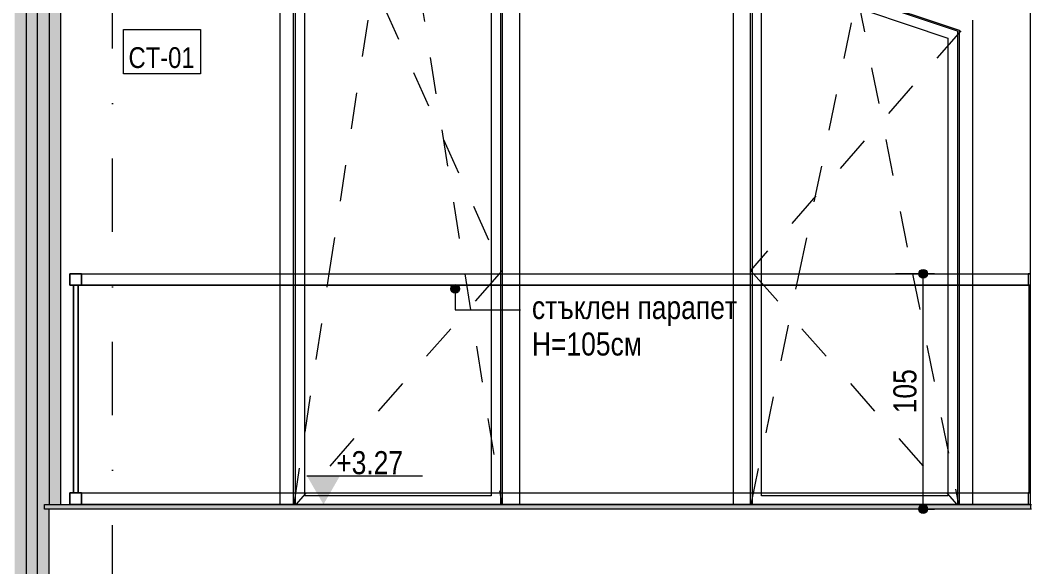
# Model space of a CAD drawing. Header units: centimetres. Extents: x -1923 to 51, y -127 to 807.
# Drawn here: x -1391.6 to -951.8, y 300 to 536.8 of the extents above; entities that cross this region are included whole.
import ezdxf

# ---------------------------------------------------------------- set-up
doc = ezdxf.new("R2010")
doc.units = ezdxf.units.CM
doc.linetypes.add('Dash', pattern=[31.75, 15.875, -15.875])
doc.linetypes.add('Dash dot', pattern=[79.375, 31.75, -23.8125, 0, -23.8125])
for name, color, linetype, lineweight in [('A-ANNO-DIMS', 7, 'Continuous', 9), ('A-ANNO-DIMS-50', 7, 'Continuous', 9), ('A-ANNO-NOTE', 7, 'Continuous', 9), ('A-FLOR-HRAL', 7, 'Continuous', 9), ('A-GLAZ', 7, 'Continuous', 5), ('A-GLAZ-CWMG', 7, 'Continuous', 9), ('A-GLAZ-HDLN', 7, 'Dash', 5), ('A-WALL', 7, 'Continuous', 9), ('A-WALL-IDEN', 7, 'Continuous', 9), ('A-WALL-PATT', 7, 'Continuous', 9), ('G-ANNO-DIMS', 7, 'Continuous', 9), ('G-ANNO-TEXT', 7, 'Continuous', 9), ('S-GRID', 7, 'Continuous', 9)]:
    doc.layers.add(name, color=color, linetype=linetype, lineweight=lineweight)
doc.styles.add('Arial Narrow', font='ARIALN.TTF', dxfattribs={"height": 10})
doc.styles.add('Arial Narrow_1', font='ARIALN.TTF', dxfattribs={"height": 10})
doc.styles.add('Arial Narrow_2', font='ARIALN.TTF', dxfattribs={"height": 10})
doc.styles.add('Arial Narrow_3', font='ARIALN.TTF', dxfattribs={"height": 9})
doc.dimstyles.new('TEC_DIM_1', dxfattribs={"dimscale": 30.48, "dimtxt": 10.23431, "dimasz": 0.492126, "dimexe": 0.393701, "dimexo": 0.246063, "dimgap": 0, "dimtad": 1, "dimdec": 0, "dimzin": 0, "dimdsep": 46, "dimtxsty": 'Arial Narrow_2', "dimblk1": 'DOTSMALL', "dimblk2": 'DOTSMALL', "dimsah": 1, "dimcen": 0.09, "dimazin": 0, "dimtfac": 1, "dimtdec": 4, "dimtix": 1, "dimtmove": 0, "dimatfit": 3, "dimfxl": 0, "dimtvp": 1, "dimtolj": 1, "dimtzin": 0, "dimarcsym": 0})

# ---------------------------------------------------------------- blocks, each defined once
blk = doc.blocks.new('TRIPLE - OK_F_OF - T - 18_60-2419604-СЕВЕР')
at = {"layer": 'A-GLAZ'}
for p, q in [((-1273.24, 427), (-1273.24, 629.59)), ((-1273.24, 629.59), (-1182.94, 599.2)), ((-1183.64, 598.7), (-1272.54, 628.62)), ((-1272.54, 628.62), (-1272.54, 427)), ((-1268.44, 427), (-1268.44, 622.91)), ((-1268.44, 622.91), (-1187.74, 595.75)), ((-1183.64, 598.7), (-1183.64, 427)), ((-1182.94, 599.2), (-1182.94, 427)), ((-1187.74, 595.75), (-1187.74, 427)), ((-1175.34, 427), (-1175.34, 596.64)), ((-1175.34, 596.64), (-1082.94, 565.55)), ((-1082.94, 565.55), (-1082.94, 427)), ((-1075.34, 562.99), (-985.04, 532.6)), ((-1075.34, 427), (-1075.34, 562.99)), ((-985.74, 532.1), (-1074.64, 562.02)), ((-1074.64, 562.02), (-1074.64, 427)), ((-1070.54, 427), (-1070.54, 556.31)), ((-1070.54, 556.31), (-989.84, 529.15)), ((-985.04, 532.6), (-985.04, 427)), ((-989.84, 529.15), (-989.84, 427)), ((-985.74, 532.1), (-985.74, 427))]:
    blk.add_line(p, q, dxfattribs=at)
at = {"layer": 'A-GLAZ', "color": 251, "true_color": 0x666666}
for p, q in [((-1273.24, 327), (-1273.24, 427)), ((-1272.54, 427), (-1272.54, 327)), ((-1268.44, 330.7), (-1268.44, 427)), ((-1187.74, 427), (-1187.74, 330.7)), ((-1183.64, 427), (-1183.64, 327)), ((-1182.94, 427), (-1182.94, 327)), ((-1175.34, 327), (-1175.34, 427)), ((-1082.94, 427), (-1082.94, 327)), ((-1075.34, 327), (-1075.34, 427)), ((-1074.64, 427), (-1074.64, 327)), ((-1070.54, 330.7), (-1070.54, 427)), ((-989.84, 427), (-989.84, 330.7)), ((-985.74, 427), (-985.74, 327)), ((-985.04, 427), (-985.04, 327)), ((-1187.74, 330.7), (-1268.44, 330.7)), ((-989.84, 330.7), (-1070.54, 330.7))]:
    blk.add_line(p, q, dxfattribs=at)
at = {"layer": 'A-GLAZ-HDLN'}
for p, q in [((-1273.24, 630.11), (-1182.94, 428.42)), ((-1257.81, 427), (-1229.14, 614.75)), ((-1229.14, 614.75), (-1199.11, 427)), ((-1054.26, 427), (-1029.14, 547.44)), ((-1029.14, 547.44), (-1005.17, 427)), ((-984.19, 532.31), (-1075.34, 428.42)), ((-1182.94, 428.42), (-1184.19, 427)), ((-1075.34, 428.42), (-1074.09, 427))]:
    blk.add_line(p, q, dxfattribs=at)
at = {"layer": 'A-GLAZ-HDLN', "color": 251, "true_color": 0x666666}
for p, q in [((-1273.08, 327), (-1257.81, 427)), ((-1184.19, 427), (-1272.27, 327)), ((-1199.11, 427), (-1183.12, 327)), ((-1075.11, 327), (-1054.26, 427)), ((-1074.09, 427), (-986.01, 327)), ((-1005.17, 427), (-985.26, 327))]:
    blk.add_line(p, q, dxfattribs=at)
blk = doc.blocks.new('Rectangular Mullion - TEC_LAMEL-2511645-СЕВЕР')
at = {"layer": 'A-GLAZ-CWMG', "true_color": 0xcfc6ba}
h = blk.add_hatch(color=9, dxfattribs=at)
h.paths.add_polyline_path([(-1389.14, 270), (-1384.14, 270), (-1384.14, 622.08), (-1389.14, 620.93), (-1389.14, 281.86)])
h.paths.add_polyline_path([(-1389.14, 626.06), (-1385.08, 626.99), (-1385.6, 626.99), (-1389.14, 626.17)])
at = {"layer": 'A-GLAZ-CWMG'}
for p, q in [((-1389.14, 626.17), (-1389.14, 626.06)), ((-1385.6, 626.99), (-1385.08, 626.99)), ((-1389.14, 620.93), (-1389.14, 270)), ((-1384.14, 270), (-1384.14, 622.08)), ((-1384.14, 270), (-1389.14, 270))]:
    blk.add_line(p, q, dxfattribs=at)
blk = doc.blocks.new('Rectangular Mullion - TEC_LAMEL-2511646-СЕВЕР')
at = {"layer": 'A-GLAZ-CWMG', "true_color": 0xcfc6ba}
h = blk.add_hatch(color=9, dxfattribs=at)
h.paths.add_polyline_path([(-1379.14, 327), (-1374.14, 327), (-1374.14, 624.39), (-1379.14, 623.23), (-1379.14, 329.05)])
h.paths.add_polyline_path([(-1374.14, 626.95), (-1374.14, 628.74), (-1374.55, 628.74), (-1374.35, 627.87)])
h.paths.add_polyline_path([(-1379.14, 628.37), (-1377.54, 628.74), (-1378.05, 628.74), (-1379.14, 628.48)])
at = {"layer": 'A-GLAZ-CWMG'}
for p, q in [((-1379.14, 628.48), (-1379.14, 628.37)), ((-1374.14, 626.95), (-1374.14, 628.74)), ((-1379.14, 623.23), (-1379.14, 327)), ((-1374.14, 327), (-1374.14, 624.39))]:
    blk.add_line(p, q, dxfattribs=at)
blk = doc.blocks.new('Railing - Railing-2498288-СЕВЕР')
at = {"layer": 'A-FLOR-HRAL', "color": 251, "true_color": 0x666666}
for p, q in [((-1370.14, 422), (-1370.14, 427)), ((-1370.14, 427), (-1365.14, 427)), ((-1365.14, 427), (-1370.14, 427)), ((-1365.14, 422), (-1365.14, 427)), ((-1365.14, 427), (-1365.14, 422)), ((-1365.14, 427), (-954.14, 427)), ((-1368.64, 422), (-1370.14, 422)), ((-1370.14, 422), (-1368.64, 422)), ((-1368.64, 422), (-954.77, 422)), ((-1368.64, 332), (-1368.64, 422)), ((-1366.64, 332), (-1366.64, 422)), ((-1366.64, 422), (-1366.64, 332)), ((-954.14, 422), (-954.41, 422)), ((-1368.64, 332), (-1370.14, 332)), ((-1370.14, 327), (-1370.14, 332)), ((-1370.14, 332), (-1368.64, 332)), ((-1368.64, 332), (-954.77, 332)), ((-1365.14, 327), (-1365.14, 332)), ((-1365.14, 332), (-1365.14, 327)), ((-954.41, 332), (-954.14, 332)), ((-955.04, 327), (-954.14, 327))]:
    blk.add_line(p, q, dxfattribs=at)
at = {"layer": 'A-FLOR-HRAL'}
for p, q in [((-1370.14, 427), (-955.04, 427)), ((-1370.14, 427), (-1370.14, 422)), ((-954.14, 427), (-955.04, 427)), ((-955.04, 427), (-955.04, 422)), ((-1370.14, 422), (-955.04, 422)), ((-1368.64, 422), (-1368.64, 332)), ((-955.04, 422), (-954.14, 422)), ((-954.41, 422), (-954.77, 422)), ((-954.77, 422), (-954.77, 332)), ((-954.41, 332), (-954.41, 422)), ((-1370.14, 332), (-955.04, 332)), ((-1370.14, 332), (-1370.14, 327)), ((-954.14, 332), (-955.04, 332)), ((-955.04, 332), (-955.04, 327)), ((-954.77, 332), (-954.41, 332))]:
    blk.add_line(p, q, dxfattribs=at)
at = {"layer": 'A-FLOR-HRAL', "color": 253, "true_color": 0xa3a3a3}
for p, q in [((-1365.14, 422), (-1368.64, 422)), ((-1366.64, 422), (-1368.64, 422)), ((-1368.64, 422), (-1366.64, 422)), ((-1368.64, 422), (-1365.14, 422)), ((-954.41, 422), (-1366.64, 422)), ((-954.41, 422), (-1365.14, 422)), ((-1368.64, 332), (-1366.64, 332)), ((-1366.64, 332), (-1368.64, 332)), ((-1365.14, 332), (-1368.64, 332)), ((-1368.64, 332), (-1365.14, 332)), ((-1366.64, 332), (-954.41, 332)), ((-1365.14, 332), (-954.41, 332)), ((-1370.14, 327), (-1365.14, 327)), ((-954.14, 327), (-1365.14, 327))]:
    blk.add_line(p, q, dxfattribs=at)
at = {"layer": 'A-FLOR-HRAL', "color": 9, "true_color": 0xc7c7c7}
blk.add_line((-1365.14, 327), (-1370.14, 327), dxfattribs=at)
blk = doc.blocks.new('Spot Elevations - ELEVATION_PROJECT-150941-СЕВЕР')
at = {"layer": 'A-ANNO-NOTE'}
blk.add_hatch(color=256, dxfattribs=at).paths.add_polyline_path([(-1811.3, 587.27), (-1796.99, 587.27), (-1804.14, 574.88)])
blk.add_line((-1811.3, 587.27), (-1761.3, 587.27), dxfattribs=at)
blk = doc.blocks.new('DIMBLOCK2-СЕВЕР')
at = {"layer": 'A-ANNO-DIMS-50', "transparency": 16777216}
h = blk.add_hatch(color=256, dxfattribs=at)
edge = h.paths.add_edge_path()
edge.add_arc((-1000.57, 427), 1.88, 0, 360)
h = blk.add_hatch(color=256, dxfattribs=at)
edge = h.paths.add_edge_path()
edge.add_arc((-1000.57, 325), 1.88, 0, 360)
for p, q in [((-995.72, 427), (-1012.57, 427)), ((-1000.57, 325), (-1000.57, 427)), ((-1000.57, 427), (-995.72, 427)), ((-995.72, 325), (-1012.57, 325)), ((-1000.57, 325), (-995.72, 325))]:
    blk.add_line(p, q, dxfattribs=at)
for centre in [(-1000.57, 427), (-1000.57, 325)]:
    blk.add_circle(centre, 1.88, dxfattribs=at)
at = {"layer": 'A-ANNO-DIMS-50', "color": 0, "transparency": 16777216, "insert": (-1013.49, 366.5), "char_height": 10, "width": 22.8079, "attachment_point": 1, "rotation": 90, "line_spacing_factor": 0.974696, "style": 'Arial Narrow_2'}
blk.add_mtext('\u200e105', dxfattribs=at)
blk = doc.blocks.new('_DotSmall')
at = {"color": 0, "linetype": 'ByBlock', "const_width": 0.5}
blk.add_lwpolyline([(-0.0625, 0, 1), (0.0625, 0, 1)], format="xyb", close=True, dxfattribs=at)

msp = doc.modelspace()

# ---------------------------------------------------------------- hatches: boundary and pattern name
at = {"layer": 'A-WALL-PATT', "lineweight": 5, "true_color": 0x787878}
h = msp.add_hatch(color=8, dxfattribs=at)
h.paths.add_polyline_path([(-1738.12, 300), (-1734.14, 300), (-1734.14, 541.28), (-1738.12, 540.36), (-1738.12, 313.32)])
h.paths.add_polyline_path([(-1729.14, 300), (-1724.14, 300), (-1724.14, 543.58), (-1729.14, 542.43), (-1729.14, 305.45)])
h.paths.add_polyline_path([(-1615.42, 300), (-1419.14, 300), (-1419.14, 320), (-1719.14, 320), (-1719.14, 300), (-1676.77, 300)])
h.paths.add_polyline_path([(-1384.14, 300), (-1379.14, 300), (-1379.14, 325), (-1381.14, 325), (-1381.14, 327), (-1379.14, 327), (-1379.14, 623.23), (-1384.14, 622.08), (-1384.14, 300.58)])
h.paths.add_polyline_path([(-1409.14, 300), (-1409.14, 616.31), (-1414.14, 615.15), (-1414.14, 300)])
h.paths.add_polyline_path([(-1404.14, 300), (-1399.14, 300), (-1399.14, 618.62), (-1404.14, 617.46), (-1404.14, 301.74)])
h.paths.add_polyline_path([(-1394.14, 300), (-1389.14, 300), (-1389.14, 620.93), (-1394.14, 619.77), (-1394.14, 301.16)])
h.paths.add_polyline_path([(-1719.14, 532.93), (-1419.14, 602.19), (-1419.14, 614), (-1719.14, 544.74), (-1719.14, 533.5)])
h.paths.add_polyline_path([(-1738.12, 545.49), (-1734.14, 546.41), (-1734.14, 546.53), (-1738.12, 545.61)])
h.paths.add_polyline_path([(-1653.26, 565.08), (-1610.39, 574.98), (-1610.41, 575.09), (-1653.28, 565.19)])
h.paths.add_polyline_path([(-1532.44, 592.97), (-1493.46, 601.97), (-1493.49, 602.09), (-1532.46, 593.09)])
h.paths.add_polyline_path([(-1415.51, 619.97), (-1409.14, 621.44), (-1409.14, 621.56), (-1415.54, 620.08), (-1415.52, 620)])
h.paths.add_polyline_path([(-1406.09, 622.14), (-1399.14, 623.75), (-1399.14, 623.87), (-1406.61, 622.14)])
h.paths.add_polyline_path([(-1395.59, 624.57), (-1389.14, 626.06), (-1389.14, 626.17), (-1396.1, 624.57)])
h.paths.add_polyline_path([(-1385.36, 626.99), (-1385.08, 626.99), (-1379.14, 628.37), (-1379.14, 628.48), (-1385.6, 626.99)])
at = {"layer": 'A-WALL-PATT', "lineweight": 5, "true_color": 0xebebeb}
msp.add_hatch(color=7, dxfattribs=at).paths.add_polyline_path([(-955.92, 325), (-954.05, 325), (-954.05, 327), (-1381.14, 327), (-1381.14, 325), (-971.26, 325)])
at = {"layer": 'A-WALL-PATT', "true_color": 0xebebeb}
msp.add_hatch(color=7, dxfattribs=at).paths.add_polyline_path([(-954.05, 325), (-953.69, 325), (-953.69, 327), (-954.05, 327)])
at = {"layer": 'A-WALL-PATT', "true_color": 0x787878}
h = msp.add_hatch(color=8, dxfattribs=at)
h.paths.add_polyline_path([(-879.98, 5), (-730.71, 5), (-730.71, 67), (-729.14, 67), (-729.14, 300), (-904.14, 300), (-904.14, 260), (-759.14, 260), (-759.14, 8), (-904.14, 8), (-904.14, 5), (-903.64, 5)])
h.paths.add_polyline_path([(-1344.14, 10), (-1339.14, 10), (-1339.14, 270), (-1344.14, 270), (-1344.14, 14.5)])
h.paths.add_polyline_path([(-1349.14, 10), (-1349.14, 270), (-1354.14, 270), (-1354.14, 10)])
h.paths.add_polyline_path([(-1359.14, 10), (-1359.14, 270), (-1364.14, 270), (-1364.14, 10)])
h.paths.add_polyline_path([(-1369.14, 10), (-1369.14, 270), (-1374.14, 270), (-1374.14, 10), (-1370.03, 10)])
h.paths.add_polyline_path([(-940.58, 10), (-939.19, 10), (-939.19, 270), (-944.19, 270), (-944.19, 10)])
h.paths.add_polyline_path([(-1414.14, 10), (-1409.14, 10), (-1409.14, 300), (-1414.14, 300), (-1414.14, 14.5)])
h.paths.add_polyline_path([(-1404.14, 10), (-1399.14, 10), (-1399.14, 300), (-1404.14, 300), (-1404.14, 14.5)])
h.paths.add_polyline_path([(-1334.14, 10), (-1329.14, 10), (-1329.14, 270), (-1334.14, 270), (-1334.14, 14.5)])
h.paths.add_polyline_path([(-1324.14, 10), (-1319.14, 10), (-1319.14, 270), (-1324.14, 270), (-1324.14, 14.5)])
h.paths.add_polyline_path([(-1394.14, 10), (-1389.14, 10), (-1389.14, 300), (-1394.14, 300), (-1394.14, 30.23)])
h.paths.add_polyline_path([(-1384.14, 10), (-1379.14, 10), (-1379.14, 300), (-1384.14, 300), (-1384.14, 30.23)])
h.paths.add_polyline_path([(-934.19, 10), (-929.19, 10), (-929.19, 270), (-934.19, 270), (-934.19, 30.23)])
h.paths.add_polyline_path([(-924.19, 10), (-919.19, 10), (-919.19, 270), (-924.19, 270), (-924.19, 30.23)])
h.paths.add_polyline_path([(-914.19, 10), (-909.19, 10), (-909.19, 270), (-914.19, 270), (-914.19, 30.23)])
h.paths.add_polyline_path([(-1314.14, 10), (-1309.14, 10), (-1309.14, 270), (-1314.14, 270), (-1314.14, 14.5)])
h.paths.add_polyline_path([(-1299.14, 10), (-1299.14, 260), (-969.19, 260), (-969.19, 270), (-1304.14, 270), (-1304.14, 10)])
h.paths.add_polyline_path([(-1724.14, 10), (-1724.14, 300), (-1729.14, 300), (-1729.14, 10)])
h.paths.add_polyline_path([(-1734.14, 10), (-1734.14, 300), (-1738.12, 300), (-1738.12, 10)])
h.paths.add_polyline_path([(-949.19, 10), (-949.19, 270), (-954.19, 269.98), (-954.19, 10)])
h.paths.add_polyline_path([(-964.19, 10), (-959.19, 10), (-959.19, 270), (-964.19, 270), (-964.19, 14.5)])
h.paths.add_polyline_path([(-1462.05, 260), (-1419.14, 260), (-1419.14, 300), (-1719.14, 300), (-1719.14, 260), (-1492.72, 260)])
at = {"layer": 'G-ANNO-TEXT'}
h = msp.add_hatch(color=256, dxfattribs=at)
edge = h.paths.add_edge_path()
edge.add_arc((-1203.24, 420.51), 1.88, 0, 360)

# ---------------------------------------------------------------- linework, layer by layer
at = {"layer": 'A-WALL'}
for p, q in [((-1279.14, 327), (-1279.14, 637.8)), ((-954.14, 327), (-954.14, 551.64)), ((-979.14, 536.84), (-979.14, 327)), ((-1381.14, 325), (-1381.14, 327)), ((-1379.14, 327), (-953.69, 327)), ((-954.05, 327), (-954.05, 325)), ((-953.69, 325), (-1381.14, 325)), ((-1379.14, 270), (-1379.14, 325))]:
    msp.add_line(p, q, dxfattribs=at)
at = {"layer": 'A-WALL', "color": 253, "true_color": 0xa3a3a3}
msp.add_line((-1381.14, 327), (-1379.14, 327), dxfattribs=at)
at = {"layer": 'A-WALL-IDEN', "flags": 128}
msp.add_lwpolyline([(-1347.01, 532.79), (-1313.56, 532.79), (-1313.56, 513.59), (-1347.01, 513.59)], close=True, dxfattribs=at)
at = {"layer": 'G-ANNO-TEXT'}
for p, q in [((-1203.24, 420.51), (-1203.24, 411.33)), ((-1203.24, 411.33), (-1175.04, 411.33))]:
    msp.add_line(p, q, dxfattribs=at)
msp.add_circle((-1203.24, 420.51), 1.88, dxfattribs=at)
at = {"layer": 'S-GRID', "color": 1, "linetype": 'Dash dot', "lineweight": 18, "true_color": 0xff0000}
msp.add_line((-1351.64, 47.81), (-1351.64, 652.09), dxfattribs=at)

# ---------------------------------------------------------------- block references
at = {"layer": 'A-FLOR-HRAL', "color": 251, "true_color": 0x666666}
msp.add_blockref('Railing - Railing-2498288-СЕВЕР', (0, 0), dxfattribs=at)
at = {"layer": 'A-GLAZ'}
msp.add_blockref('TRIPLE - OK_F_OF - T - 18_60-2419604-СЕВЕР', (0, 0), dxfattribs=at)
at = {"layer": 'A-GLAZ-CWMG'}
for name in ['Rectangular Mullion - TEC_LAMEL-2511645-СЕВЕР', 'Rectangular Mullion - TEC_LAMEL-2511646-СЕВЕР']:
    msp.add_blockref(name, (0, 0), dxfattribs=at)
at = {"layer": 'G-ANNO-DIMS'}
msp.add_blockref('Spot Elevations - ELEVATION_PROJECT-150941-СЕВЕР', (543.81, -247.88), dxfattribs=at)

# ---------------------------------------------------------------- texts
at = {"layer": 'A-WALL-IDEN', "insert": (-1330.46, 520.6), "char_height": 9, "width": 28.45, "attachment_point": 5, "line_spacing_factor": 0.949189, "style": 'Arial Narrow_3'}
msp.add_mtext('\\pt25.00002,50.00004,74.99997,99.99999,125.00001,150.00003,174.99996,199.99998,225,250.00002,275.00004,299.99997,324.99999,350.00001,375.00003,399.99996,424.99998,450,475.00002,500.00004,524.99997,549.99999,575.00001,600.00003,624.99996,649.99998,675,700.00002,725.00004,749.99997,774.99999,800.00001;{\\fArial Narrow|b0|i0|c204|p34;СТ}-01', dxfattribs=at)
at = {"layer": 'G-ANNO-DIMS', "insert": (-1254.81, 350.09), "char_height": 10, "width": 34.7536, "attachment_point": 1, "line_spacing_factor": 0.974696, "style": 'Arial Narrow'}
msp.add_mtext('+3.27', dxfattribs=at)
at = {"layer": 'G-ANNO-TEXT', "insert": (-1170.04, 417.35), "char_height": 10, "width": 96.9, "attachment_point": 1, "line_spacing_factor": 0.949189, "style": 'Arial Narrow_1'}
msp.add_mtext('\\pt15,30,45,60,75,90,105,120,135,150,165,180,195,210,225,240,255,270,285,300,315,330,345,360,375,390,405,420,435,450,465,480;{\\fArial Narrow|b0|i0|c204|p34;стъклен парапет Н}=105{\\fArial Narrow|b0|i0|c204|p34;см}', dxfattribs=at)

# ---------------------------------------------------------------- dimensions: what is measured, and where the dimension line sits
at = {"layer": 'A-ANNO-DIMS'}
dim = msp.add_linear_dim(base=(-1000.57, 427), p1=(-1003.22, 325), p2=(-1003.22, 427), angle=90, text='\u200e105', dimstyle='TEC_DIM_1', override={"dimpost": '<>', "dimfxl": 102}, dxfattribs=at)
dim.commit()
dim.dimension.update_dxf_attribs({"geometry": 'DIMBLOCK2-СЕВЕР', "text_midpoint": (-1006.52, 376)})

doc.saveas('drawing.dxf')
